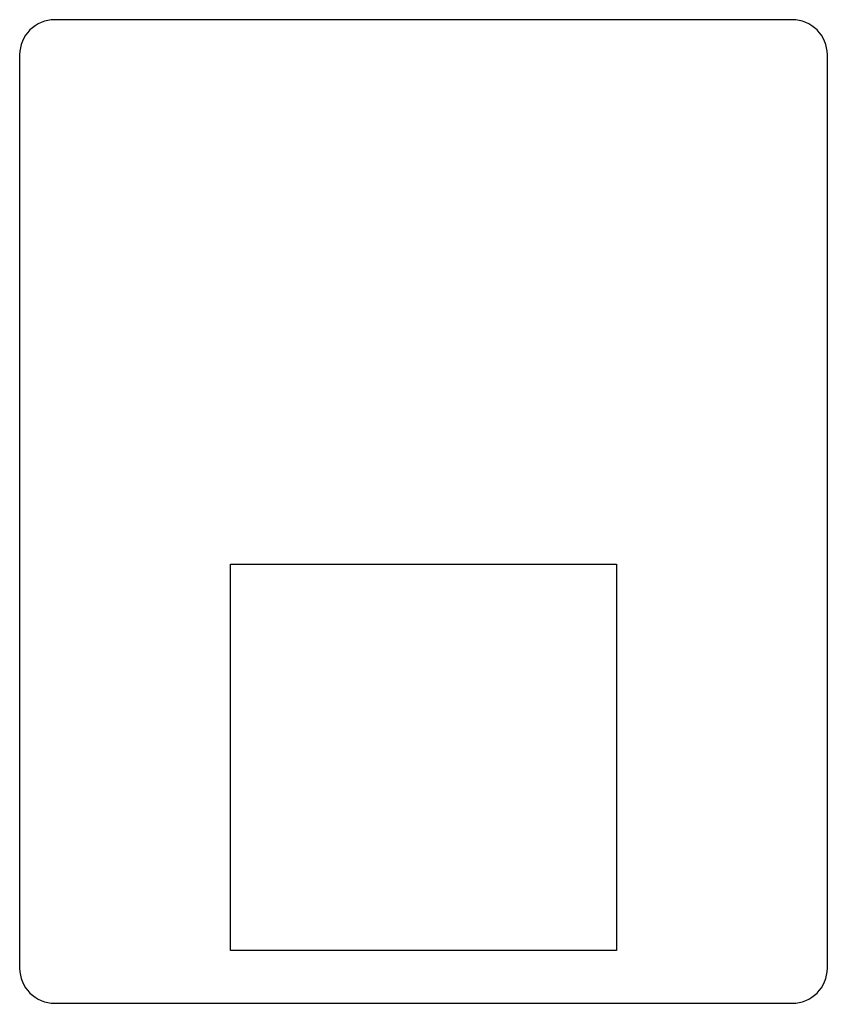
# Model space of a CAD drawing. Header units: millimetres. Extents: x -55.3 to -32.3, y -29 to -1.
import ezdxf

# ---------------------------------------------------------------- set-up
doc = ezdxf.new("R2010")
doc.units = ezdxf.units.MM

msp = doc.modelspace()

# ---------------------------------------------------------------- linework, layer by layer
msp.add_lwpolyline([(-54.29515, -1, 0.41421356), (-55.29515, -2), (-55.29515, -28, 0.41421356), (-54.29515, -29), (-33.29515, -29, 0.41421356), (-32.29515, -28), (-32.29515, -2, 0.41421356), (-33.29515, -1)], format="xyb", close=True)
msp.add_lwpolyline([(-49.29515, -27.5), (-49.29515, -16.5), (-38.29515, -16.5), (-38.29515, -27.5)], close=True)

doc.saveas('drawing.dxf')
